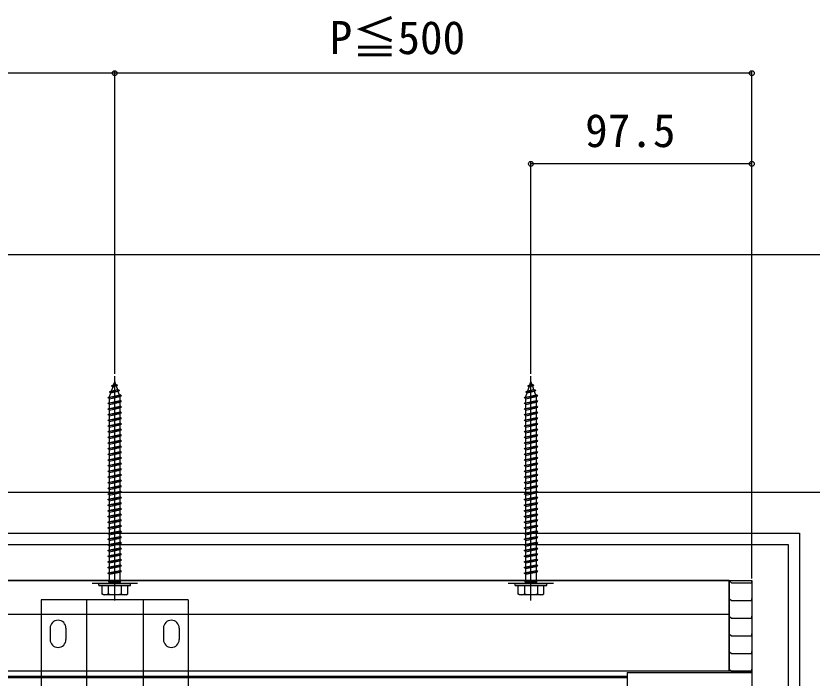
# Model space of a CAD drawing. Units: millimetres, scale not verified. Extents: x -875 to 875, y -1304 to 1297.
# Drawn here: x 314.1 to 665.6, y 658.8 to 951.1 of the extents above; entities that cross this region are included whole.
import ezdxf
from ezdxf.enums import TextEntityAlignment as Align

# ---------------------------------------------------------------- set-up
doc = ezdxf.new("R2010")
doc.units = ezdxf.units.MM
doc.header["$LTSCALE"] = 8
for name, color, linetype in [('0-4_YKK_12', 2, 'Continuous'), ('0-5_YKK_13', 4, 'Continuous'), ('0-7_YKK_D', 6, 'Continuous'), ('0-9_YSS_K', 3, 'Continuous')]:
    doc.layers.add(name, color=color, linetype=linetype)
doc.styles.add('ＭＳ ゴシック', font='')
doc.styles.get('ＭＳ ゴシック').set_extended_font_data('MS Gothic')

msp = doc.modelspace()

# ---------------------------------------------------------------- linework, layer by layer
at = {"layer": '0-4_YKK_12'}
for p, q in [((629, 701.8), (96.5, 701.8)), ((367.75, 700.6), (347.75, 700.6)), ((551.5, 700.6), (531.5, 700.6)), ((629, 701.8), (629, 661.8)), ((325.25, 693.3), (325.25, 151.3)), ((390.25, 693.3), (325.25, 693.3)), ((345.25, 693.3), (345.25, 151.3)), ((370.25, 693.3), (370.25, 151.3)), ((390.25, 693.3), (390.25, 151.3)), ((629, 686.8), (96.5, 686.8)), ((329.25, 680.8), (329.25, 675.8)), ((336.25, 680.8), (336.25, 675.8)), ((379.25, 680.8), (379.25, 675.8)), ((386.25, 680.8), (386.25, 675.8)), ((629, 661.8), (96.798, 661.8)), ((584, 661.3), (584, 304.3))]:
    msp.add_line(p, q, dxfattribs=at)
msp.add_lwpolyline([(584, 661.3), (639, 661.3), (639, 159.3)], dxfattribs=at)
for centre, start, end in [((332.75, 680.8), 0, 180), ((382.75, 680.8), 0, 180), ((332.75, 675.8), 180, 0), ((382.75, 675.8), 180, 0)]:
    msp.add_arc(centre, 3.5, start, end, dxfattribs=at)
at = {"layer": '0-5_YKK_13'}
for p, q in [((357.75, 693.1), (357.75, 792.1)), ((541.5, 693.1), (541.5, 792.1)), ((356.336, 787.798), (357.284, 788.246)), ((356.336, 787.798), (359.047, 788.137)), ((356.336, 787.798), (357.004, 787.434)), ((356.352, 785.539), (357.004, 787.434)), ((357.004, 787.434), (358.39, 787.742)), ((357.284, 788.246), (357.75, 789.6)), ((357.284, 788.246), (358.15, 788.439)), ((357.75, 789.6), (358.15, 788.439)), ((359.047, 788.137), (358.15, 788.439)), ((359.047, 788.137), (358.39, 787.742)), ((358.39, 787.742), (358.949, 786.117)), ((540.086, 787.798), (541.034, 788.246)), ((540.086, 787.798), (542.797, 788.137)), ((540.086, 787.798), (540.754, 787.434)), ((540.102, 785.539), (540.754, 787.434)), ((540.754, 787.434), (542.14, 787.742)), ((541.034, 788.246), (541.5, 789.6)), ((541.034, 788.246), (541.9, 788.439)), ((541.5, 789.6), (541.9, 788.439)), ((542.797, 788.137), (541.9, 788.439)), ((542.797, 788.137), (542.14, 787.742)), ((542.14, 787.742), (542.699, 786.117)), ((355.437, 785.186), (359.872, 785.74)), ((355.437, 785.186), (356.352, 785.539)), ((355.437, 785.186), (356.072, 784.727)), ((355.5, 783.066), (356.072, 784.727)), ((355.5, 782.85), (360, 783.85)), ((356.072, 784.727), (359.189, 785.42)), ((356.352, 785.539), (358.949, 786.117)), ((359.872, 785.74), (358.949, 786.117)), ((359.872, 785.74), (359.189, 785.42)), ((359.189, 785.42), (359.749, 783.794)), ((539.187, 785.186), (543.622, 785.74)), ((539.187, 785.186), (540.102, 785.539)), ((539.187, 785.186), (539.822, 784.727)), ((539.25, 783.066), (539.822, 784.727)), ((539.25, 782.85), (543.75, 783.85)), ((539.822, 784.727), (542.939, 785.42)), ((540.102, 785.539), (542.699, 786.117)), ((543.622, 785.74), (542.699, 786.117)), ((543.622, 785.74), (542.939, 785.42)), ((542.939, 785.42), (543.499, 783.794)), ((354.75, 782.6), (360.75, 783.35)), ((354.75, 780.1), (360.75, 780.85)), ((355.5, 782.85), (355.5, 783.066)), ((355.5, 780.35), (355.5, 782.1)), ((355.5, 780.35), (360, 781.35)), ((359.989, 783.098), (360, 783.066)), ((360, 783.066), (360, 781.35)), ((360, 780.6), (360, 778.85)), ((538.5, 782.6), (544.5, 783.35)), ((538.5, 780.1), (544.5, 780.85)), ((539.25, 782.85), (539.25, 783.066)), ((539.25, 780.35), (539.25, 782.1)), ((539.25, 780.35), (543.75, 781.35)), ((543.739, 783.098), (543.75, 783.066)), ((543.75, 783.066), (543.75, 781.35)), ((543.75, 780.6), (543.75, 778.85)), ((354.75, 777.6), (360.75, 778.35)), ((355.5, 777.85), (355.5, 779.6)), ((355.5, 777.85), (360, 778.85)), ((355.5, 775.35), (355.5, 777.1)), ((360, 778.1), (360, 776.35)), ((538.5, 777.6), (544.5, 778.35)), ((539.25, 777.85), (539.25, 779.6)), ((539.25, 777.85), (543.75, 778.85)), ((539.25, 775.35), (539.25, 777.1)), ((543.75, 778.1), (543.75, 776.35)), ((354.75, 775.1), (360.75, 775.85)), ((354.75, 772.6), (360.75, 773.35)), ((355.5, 775.35), (360, 776.35)), ((355.5, 772.85), (355.5, 774.6)), ((355.5, 772.85), (360, 773.85)), ((360, 775.6), (360, 773.85)), ((538.5, 775.1), (544.5, 775.85)), ((538.5, 772.6), (544.5, 773.35)), ((539.25, 775.35), (543.75, 776.35)), ((539.25, 772.85), (539.25, 774.6)), ((539.25, 772.85), (543.75, 773.85)), ((543.75, 775.6), (543.75, 773.85)), ((354.75, 770.1), (360.75, 770.85)), ((355.5, 770.35), (360, 771.35)), ((360, 773.1), (360, 771.35)), ((360, 770.6), (360, 768.85)), ((538.5, 770.1), (544.5, 770.85)), ((539.25, 770.35), (543.75, 771.35)), ((543.75, 773.1), (543.75, 771.35)), ((543.75, 770.6), (543.75, 768.85)), ((354.75, 767.6), (360.75, 768.35)), ((355.5, 767.85), (355.5, 769.6)), ((355.5, 767.85), (360, 768.85)), ((355.5, 765.35), (360, 766.35)), ((360, 768.1), (360, 766.35)), ((538.5, 767.6), (544.5, 768.35)), ((539.25, 767.85), (539.25, 769.6)), ((539.25, 767.85), (543.75, 768.85)), ((539.25, 765.35), (543.75, 766.35)), ((543.75, 768.1), (543.75, 766.35)), ((354.75, 765.1), (360.75, 765.85)), ((354.75, 762.6), (360.75, 763.35)), ((355.5, 762.85), (355.5, 764.6)), ((355.5, 762.85), (360, 763.85)), ((360, 765.6), (360, 763.85)), ((360, 763.1), (360, 761.35)), ((538.5, 765.1), (544.5, 765.85)), ((538.5, 762.6), (544.5, 763.35)), ((539.25, 762.85), (539.25, 764.6)), ((539.25, 762.85), (543.75, 763.85)), ((543.75, 765.6), (543.75, 763.85)), ((543.75, 763.1), (543.75, 761.35)), ((354.75, 760.1), (360.75, 760.85)), ((355.5, 760.35), (355.5, 762.1)), ((355.5, 760.35), (360, 761.35)), ((355.5, 757.85), (355.5, 759.6)), ((360, 760.6), (360, 758.85)), ((538.5, 760.1), (544.5, 760.85)), ((539.25, 760.35), (539.25, 762.1)), ((539.25, 760.35), (543.75, 761.35)), ((539.25, 757.85), (539.25, 759.6)), ((543.75, 760.6), (543.75, 758.85)), ((354.75, 757.6), (360.75, 758.35)), ((354.75, 755.1), (360.75, 755.85)), ((355.5, 757.85), (360, 758.85)), ((355.5, 755.35), (355.5, 757.1)), ((355.5, 755.35), (360, 756.35)), ((360, 758.1), (360, 756.35)), ((538.5, 757.6), (544.5, 758.35)), ((538.5, 755.1), (544.5, 755.85)), ((539.25, 757.85), (543.75, 758.85)), ((539.25, 755.35), (539.25, 757.1)), ((539.25, 755.35), (543.75, 756.35)), ((543.75, 758.1), (543.75, 756.35)), ((354.75, 752.6), (360.75, 753.35)), ((355.5, 752.85), (355.5, 754.6)), ((355.5, 752.85), (360, 753.85)), ((360, 755.6), (360, 753.85)), ((360, 753.1), (360, 751.35)), ((538.5, 752.6), (544.5, 753.35)), ((539.25, 752.85), (539.25, 754.6)), ((539.25, 752.85), (543.75, 753.85)), ((543.75, 755.6), (543.75, 753.85)), ((543.75, 753.1), (543.75, 751.35)), ((354.75, 750.1), (360.75, 750.85)), ((355.5, 750.35), (355.5, 752.1)), ((355.5, 750.35), (360, 751.35)), ((355.5, 747.85), (355.5, 749.6)), ((355.5, 747.85), (360, 748.85)), ((360, 750.6), (360, 748.85)), ((538.5, 750.1), (544.5, 750.85)), ((539.25, 750.35), (539.25, 752.1)), ((539.25, 750.35), (543.75, 751.35)), ((539.25, 747.85), (539.25, 749.6)), ((539.25, 747.85), (543.75, 748.85)), ((543.75, 750.6), (543.75, 748.85)), ((354.75, 747.6), (360.75, 748.35)), ((354.75, 745.1), (360.75, 745.85)), ((355.5, 745.35), (360, 746.35)), ((360, 748.1), (360, 746.35)), ((360, 745.6), (360, 743.85)), ((538.5, 747.6), (544.5, 748.35)), ((538.5, 745.1), (544.5, 745.85)), ((539.25, 745.35), (543.75, 746.35)), ((543.75, 748.1), (543.75, 746.35)), ((543.75, 745.6), (543.75, 743.85)), ((354.75, 742.6), (360.75, 743.35)), ((355.5, 742.85), (355.5, 744.6)), ((355.5, 742.85), (360, 743.85)), ((360, 743.1), (360, 741.35)), ((538.5, 742.6), (544.5, 743.35)), ((539.25, 742.85), (539.25, 744.6)), ((539.25, 742.85), (543.75, 743.85)), ((543.75, 743.1), (543.75, 741.35)), ((354.75, 740.1), (360.75, 740.85)), ((354.75, 737.6), (360.75, 738.35)), ((355.5, 740.35), (360, 741.35)), ((355.5, 737.85), (355.5, 739.6)), ((355.5, 737.85), (360, 738.85)), ((360, 740.6), (360, 738.85)), ((360, 738.1), (360, 736.35)), ((538.5, 740.1), (544.5, 740.85)), ((538.5, 737.6), (544.5, 738.35)), ((539.25, 740.35), (543.75, 741.35)), ((539.25, 737.85), (539.25, 739.6)), ((539.25, 737.85), (543.75, 738.85)), ((543.75, 740.6), (543.75, 738.85)), ((543.75, 738.1), (543.75, 736.35)), ((354.75, 735.1), (360.75, 735.85)), ((355.5, 735.35), (355.5, 737.1)), ((355.5, 735.35), (360, 736.35)), ((355.5, 732.85), (355.5, 734.6)), ((360, 735.6), (360, 733.85)), ((538.5, 735.1), (544.5, 735.85)), ((539.25, 735.35), (539.25, 737.1)), ((539.25, 735.35), (543.75, 736.35)), ((539.25, 732.85), (539.25, 734.6)), ((543.75, 735.6), (543.75, 733.85)), ((354.75, 732.6), (360.75, 733.35)), ((355.5, 732.85), (360, 733.85)), ((355.5, 730.35), (355.5, 732.1)), ((355.5, 730.35), (360, 731.35)), ((360, 733.1), (360, 731.35)), ((538.5, 732.6), (544.5, 733.35)), ((539.25, 732.85), (543.75, 733.85)), ((539.25, 730.35), (539.25, 732.1)), ((539.25, 730.35), (543.75, 731.35)), ((543.75, 733.1), (543.75, 731.35)), ((354.75, 730.1), (360.75, 730.85)), ((354.75, 727.6), (360.75, 728.35)), ((355.5, 727.85), (355.5, 729.6)), ((355.5, 727.85), (360, 728.85)), ((360, 730.6), (360, 728.85)), ((360, 728.1), (360, 726.35)), ((538.5, 730.1), (544.5, 730.85)), ((538.5, 727.6), (544.5, 728.35)), ((539.25, 727.85), (539.25, 729.6)), ((539.25, 727.85), (543.75, 728.85)), ((543.75, 730.6), (543.75, 728.85)), ((543.75, 728.1), (543.75, 726.35)), ((354.75, 725.1), (360.75, 725.85)), ((355.5, 725.35), (355.5, 727.1)), ((355.5, 725.35), (360, 726.35)), ((355.5, 722.85), (355.5, 724.6)), ((360, 725.6), (360, 723.85)), ((538.5, 725.1), (544.5, 725.85)), ((539.25, 725.35), (539.25, 727.1)), ((539.25, 725.35), (543.75, 726.35)), ((539.25, 722.85), (539.25, 724.6)), ((543.75, 725.6), (543.75, 723.85)), ((354.75, 722.6), (360.75, 723.35)), ((354.75, 720.1), (360.75, 720.85)), ((355.5, 722.85), (360, 723.85)), ((355.5, 720.35), (355.5, 722.1)), ((355.5, 720.35), (360, 721.35)), ((360, 723.1), (360, 721.35)), ((360, 720.6), (360, 718.85)), ((538.5, 722.6), (544.5, 723.35)), ((538.5, 720.1), (544.5, 720.85)), ((539.25, 722.85), (543.75, 723.85)), ((539.25, 720.35), (539.25, 722.1)), ((539.25, 720.35), (543.75, 721.35)), ((543.75, 723.1), (543.75, 721.35)), ((543.75, 720.6), (543.75, 718.85)), ((354.75, 717.6), (360.75, 718.35)), ((355.5, 717.85), (355.5, 719.6)), ((355.5, 717.85), (360, 718.85)), ((355.5, 715.35), (355.5, 717.1)), ((360, 718.1), (360, 716.35)), ((538.5, 717.6), (544.5, 718.35)), ((539.25, 717.85), (539.25, 719.6)), ((539.25, 717.85), (543.75, 718.85)), ((539.25, 715.35), (539.25, 717.1)), ((543.75, 718.1), (543.75, 716.35)), ((354.75, 715.1), (360.75, 715.85)), ((355.5, 715.35), (360, 716.35)), ((355.5, 712.85), (355.5, 714.6)), ((355.5, 712.85), (360, 713.85)), ((360, 715.6), (360, 713.85)), ((538.5, 715.1), (544.5, 715.85)), ((539.25, 715.35), (543.75, 716.35)), ((539.25, 712.85), (539.25, 714.6)), ((539.25, 712.85), (543.75, 713.85)), ((543.75, 715.6), (543.75, 713.85)), ((354.75, 712.6), (360.75, 713.35)), ((354.75, 710.1), (360.75, 710.85)), ((355.5, 710.35), (355.5, 712.1)), ((355.5, 710.35), (360, 711.35)), ((360, 713.1), (360, 711.35)), ((360, 710.6), (360, 708.85)), ((538.5, 712.6), (544.5, 713.35)), ((538.5, 710.1), (544.5, 710.85)), ((539.25, 710.35), (539.25, 712.1)), ((539.25, 710.35), (543.75, 711.35)), ((543.75, 713.1), (543.75, 711.35)), ((543.75, 710.6), (543.75, 708.85)), ((354.75, 707.6), (360.75, 708.35)), ((354.75, 707.6), (355.5, 707.85)), ((355.5, 707.1), (354.75, 707.6)), ((355.5, 707.85), (355.5, 709.6)), ((355.5, 707.85), (360, 708.85)), ((355.5, 707.1), (360, 708.1)), ((355.5, 705.35), (355.5, 707.1)), ((360.75, 708.35), (360, 708.85)), ((360, 708.1), (360.75, 708.35)), ((360, 708.1), (360, 706.35)), ((538.5, 707.6), (544.5, 708.35)), ((538.5, 707.6), (539.25, 707.85)), ((539.25, 707.1), (538.5, 707.6)), ((539.25, 707.85), (539.25, 709.6)), ((539.25, 707.85), (543.75, 708.85)), ((539.25, 707.1), (543.75, 708.1)), ((539.25, 705.35), (539.25, 707.1)), ((544.5, 708.35), (543.75, 708.85)), ((543.75, 708.1), (544.5, 708.35)), ((543.75, 708.1), (543.75, 706.35)), ((354.75, 705.1), (360.75, 705.85)), ((355.5, 705.35), (360, 706.35)), ((355.5, 701.6), (355.5, 704.6)), ((360, 705.6), (360, 701.6)), ((538.5, 705.1), (544.5, 705.85)), ((539.25, 705.35), (543.75, 706.35)), ((539.25, 701.6), (539.25, 704.6)), ((543.75, 705.6), (543.75, 701.6)), ((350.75, 700.6), (364.75, 700.6)), ((350.75, 699.6), (350.75, 700.6)), ((350.75, 699.6), (364.75, 699.6)), ((352, 699.6), (352, 696.031)), ((352, 699.6), (363.5, 699.6)), ((354.863, 699.6), (354.863, 696.047)), ((355.15, 701.6), (360.35, 701.6)), ((355.15, 701.1), (355.15, 701.6)), ((355.15, 701.1), (360.35, 701.1)), ((355.5, 700.6), (355.5, 701.1)), ((360, 700.6), (360, 701.1)), ((360.35, 701.1), (360.35, 701.6)), ((360.637, 699.6), (360.637, 696.047)), ((363.5, 696.031), (363.5, 699.6)), ((364.75, 699.6), (364.75, 700.6)), ((534.5, 700.6), (548.5, 700.6)), ((534.5, 699.6), (534.5, 700.6)), ((534.5, 699.6), (548.5, 699.6)), ((535.75, 699.6), (535.75, 696.031)), ((535.75, 699.6), (547.25, 699.6)), ((538.613, 699.6), (538.613, 696.047)), ((538.9, 701.6), (544.1, 701.6)), ((538.9, 701.1), (538.9, 701.6)), ((538.9, 701.1), (544.1, 701.1)), ((539.25, 700.6), (539.25, 701.1)), ((543.75, 700.6), (543.75, 701.1)), ((544.1, 701.1), (544.1, 701.6)), ((544.387, 699.6), (544.387, 696.047)), ((547.25, 696.031), (547.25, 699.6)), ((548.5, 699.6), (548.5, 700.6)), ((352.75, 695.6), (352, 696.033)), ((362.75, 695.6), (363.5, 696.033)), ((536.5, 695.6), (535.75, 696.033)), ((546.5, 695.6), (547.25, 696.033)), ((362.75, 695.6), (352.75, 695.6)), ((546.5, 695.6), (536.5, 695.6)), ((584, 659.466), (119.5, 659.466)), ((584, 658.966), (119.5, 658.966))]:
    msp.add_line(p, q, dxfattribs=at)
for points in [[(355.5, 782.1), (360, 783.1), (360.75, 783.35), (360, 783.85)], [(539.25, 782.1), (543.75, 783.1), (544.5, 783.35), (543.75, 783.85)], [(355.5, 782.1), (354.75, 782.6), (355.5, 782.85)], [(355.5, 779.6), (354.75, 780.1), (355.5, 780.35)], [(355.5, 779.6), (360, 780.6), (360.75, 780.85), (360, 781.35)], [(539.25, 782.1), (538.5, 782.6), (539.25, 782.85)], [(539.25, 779.6), (538.5, 780.1), (539.25, 780.35)], [(539.25, 779.6), (543.75, 780.6), (544.5, 780.85), (543.75, 781.35)], [(355.5, 777.1), (354.75, 777.6), (355.5, 777.85)], [(355.5, 777.1), (360, 778.1), (360.75, 778.35), (360, 778.85)], [(539.25, 777.1), (538.5, 777.6), (539.25, 777.85)], [(539.25, 777.1), (543.75, 778.1), (544.5, 778.35), (543.75, 778.85)], [(355.5, 774.6), (354.75, 775.1), (355.5, 775.35)], [(355.5, 774.6), (360, 775.6), (360.75, 775.85), (360, 776.35)], [(355.5, 772.1), (360, 773.1), (360.75, 773.35), (360, 773.85)], [(539.25, 774.6), (538.5, 775.1), (539.25, 775.35)], [(539.25, 774.6), (543.75, 775.6), (544.5, 775.85), (543.75, 776.35)], [(539.25, 772.1), (543.75, 773.1), (544.5, 773.35), (543.75, 773.85)], [(355.5, 770.35), (355.5, 772.1), (354.75, 772.6), (355.5, 772.85)], [(355.5, 769.6), (354.75, 770.1), (355.5, 770.35)], [(355.5, 769.6), (360, 770.6), (360.75, 770.85), (360, 771.35)], [(539.25, 770.35), (539.25, 772.1), (538.5, 772.6), (539.25, 772.85)], [(539.25, 769.6), (538.5, 770.1), (539.25, 770.35)], [(539.25, 769.6), (543.75, 770.6), (544.5, 770.85), (543.75, 771.35)], [(355.5, 765.35), (355.5, 767.1), (354.75, 767.6), (355.5, 767.85)], [(355.5, 767.1), (360, 768.1), (360.75, 768.35), (360, 768.85)], [(355.5, 764.6), (360, 765.6), (360.75, 765.85), (360, 766.35)], [(539.25, 765.35), (539.25, 767.1), (538.5, 767.6), (539.25, 767.85)], [(539.25, 767.1), (543.75, 768.1), (544.5, 768.35), (543.75, 768.85)], [(539.25, 764.6), (543.75, 765.6), (544.5, 765.85), (543.75, 766.35)], [(355.5, 764.6), (354.75, 765.1), (355.5, 765.35)], [(355.5, 762.1), (354.75, 762.6), (355.5, 762.85)], [(355.5, 762.1), (360, 763.1), (360.75, 763.35), (360, 763.85)], [(539.25, 764.6), (538.5, 765.1), (539.25, 765.35)], [(539.25, 762.1), (538.5, 762.6), (539.25, 762.85)], [(539.25, 762.1), (543.75, 763.1), (544.5, 763.35), (543.75, 763.85)], [(355.5, 759.6), (354.75, 760.1), (355.5, 760.35)], [(355.5, 759.6), (360, 760.6), (360.75, 760.85), (360, 761.35)], [(539.25, 759.6), (538.5, 760.1), (539.25, 760.35)], [(539.25, 759.6), (543.75, 760.6), (544.5, 760.85), (543.75, 761.35)], [(355.5, 757.1), (354.75, 757.6), (355.5, 757.85)], [(355.5, 757.1), (360, 758.1), (360.75, 758.35), (360, 758.85)], [(355.5, 754.6), (360, 755.6), (360.75, 755.85), (360, 756.35)], [(539.25, 757.1), (538.5, 757.6), (539.25, 757.85)], [(539.25, 757.1), (543.75, 758.1), (544.5, 758.35), (543.75, 758.85)], [(539.25, 754.6), (543.75, 755.6), (544.5, 755.85), (543.75, 756.35)], [(355.5, 754.6), (354.75, 755.1), (355.5, 755.35)], [(355.5, 752.1), (354.75, 752.6), (355.5, 752.85)], [(355.5, 752.1), (360, 753.1), (360.75, 753.35), (360, 753.85)], [(539.25, 754.6), (538.5, 755.1), (539.25, 755.35)], [(539.25, 752.1), (538.5, 752.6), (539.25, 752.85)], [(539.25, 752.1), (543.75, 753.1), (544.5, 753.35), (543.75, 753.85)], [(355.5, 749.6), (354.75, 750.1), (355.5, 750.35)], [(355.5, 749.6), (360, 750.6), (360.75, 750.85), (360, 751.35)], [(355.5, 747.1), (360, 748.1), (360.75, 748.35), (360, 748.85)], [(539.25, 749.6), (538.5, 750.1), (539.25, 750.35)], [(539.25, 749.6), (543.75, 750.6), (544.5, 750.85), (543.75, 751.35)], [(539.25, 747.1), (543.75, 748.1), (544.5, 748.35), (543.75, 748.85)], [(355.5, 745.35), (355.5, 747.1), (354.75, 747.6), (355.5, 747.85)], [(355.5, 744.6), (354.75, 745.1), (355.5, 745.35)], [(355.5, 744.6), (360, 745.6), (360.75, 745.85), (360, 746.35)], [(539.25, 745.35), (539.25, 747.1), (538.5, 747.6), (539.25, 747.85)], [(539.25, 744.6), (538.5, 745.1), (539.25, 745.35)], [(539.25, 744.6), (543.75, 745.6), (544.5, 745.85), (543.75, 746.35)], [(355.5, 740.35), (355.5, 742.1), (354.75, 742.6), (355.5, 742.85)], [(355.5, 742.1), (360, 743.1), (360.75, 743.35), (360, 743.85)], [(539.25, 740.35), (539.25, 742.1), (538.5, 742.6), (539.25, 742.85)], [(539.25, 742.1), (543.75, 743.1), (544.5, 743.35), (543.75, 743.85)], [(355.5, 739.6), (354.75, 740.1), (355.5, 740.35)], [(355.5, 739.6), (360, 740.6), (360.75, 740.85), (360, 741.35)], [(355.5, 737.1), (360, 738.1), (360.75, 738.35), (360, 738.85)], [(539.25, 739.6), (538.5, 740.1), (539.25, 740.35)], [(539.25, 739.6), (543.75, 740.6), (544.5, 740.85), (543.75, 741.35)], [(539.25, 737.1), (543.75, 738.1), (544.5, 738.35), (543.75, 738.85)], [(355.5, 737.1), (354.75, 737.6), (355.5, 737.85)], [(355.5, 734.6), (354.75, 735.1), (355.5, 735.35)], [(355.5, 734.6), (360, 735.6), (360.75, 735.85), (360, 736.35)], [(539.25, 737.1), (538.5, 737.6), (539.25, 737.85)], [(539.25, 734.6), (538.5, 735.1), (539.25, 735.35)], [(539.25, 734.6), (543.75, 735.6), (544.5, 735.85), (543.75, 736.35)], [(355.5, 732.1), (354.75, 732.6), (355.5, 732.85)], [(355.5, 732.1), (360, 733.1), (360.75, 733.35), (360, 733.85)], [(355.5, 729.6), (360, 730.6), (360.75, 730.85), (360, 731.35)], [(539.25, 732.1), (538.5, 732.6), (539.25, 732.85)], [(539.25, 732.1), (543.75, 733.1), (544.5, 733.35), (543.75, 733.85)], [(539.25, 729.6), (543.75, 730.6), (544.5, 730.85), (543.75, 731.35)], [(355.5, 729.6), (354.75, 730.1), (355.5, 730.35)], [(355.5, 727.1), (354.75, 727.6), (355.5, 727.85)], [(355.5, 727.1), (360, 728.1), (360.75, 728.35), (360, 728.85)], [(539.25, 729.6), (538.5, 730.1), (539.25, 730.35)], [(539.25, 727.1), (538.5, 727.6), (539.25, 727.85)], [(539.25, 727.1), (543.75, 728.1), (544.5, 728.35), (543.75, 728.85)], [(355.5, 724.6), (354.75, 725.1), (355.5, 725.35)], [(355.5, 724.6), (360, 725.6), (360.75, 725.85), (360, 726.35)], [(539.25, 724.6), (538.5, 725.1), (539.25, 725.35)], [(539.25, 724.6), (543.75, 725.6), (544.5, 725.85), (543.75, 726.35)], [(355.5, 722.1), (354.75, 722.6), (355.5, 722.85)], [(355.5, 722.1), (360, 723.1), (360.75, 723.35), (360, 723.85)], [(355.5, 719.6), (360, 720.6), (360.75, 720.85), (360, 721.35)], [(539.25, 722.1), (538.5, 722.6), (539.25, 722.85)], [(539.25, 722.1), (543.75, 723.1), (544.5, 723.35), (543.75, 723.85)], [(539.25, 719.6), (543.75, 720.6), (544.5, 720.85), (543.75, 721.35)], [(355.5, 719.6), (354.75, 720.1), (355.5, 720.35)], [(355.5, 717.1), (354.75, 717.6), (355.5, 717.85)], [(355.5, 717.1), (360, 718.1), (360.75, 718.35), (360, 718.85)], [(539.25, 719.6), (538.5, 720.1), (539.25, 720.35)], [(539.25, 717.1), (538.5, 717.6), (539.25, 717.85)], [(539.25, 717.1), (543.75, 718.1), (544.5, 718.35), (543.75, 718.85)], [(355.5, 714.6), (354.75, 715.1), (355.5, 715.35)], [(355.5, 714.6), (360, 715.6), (360.75, 715.85), (360, 716.35)], [(355.5, 712.1), (360, 713.1), (360.75, 713.35), (360, 713.85)], [(539.25, 714.6), (538.5, 715.1), (539.25, 715.35)], [(539.25, 714.6), (543.75, 715.6), (544.5, 715.85), (543.75, 716.35)], [(539.25, 712.1), (543.75, 713.1), (544.5, 713.35), (543.75, 713.85)], [(355.5, 712.1), (354.75, 712.6), (355.5, 712.85)], [(355.5, 709.6), (354.75, 710.1), (355.5, 710.35)], [(355.5, 709.6), (360, 710.6), (360.75, 710.85), (360, 711.35)], [(539.25, 712.1), (538.5, 712.6), (539.25, 712.85)], [(539.25, 709.6), (538.5, 710.1), (539.25, 710.35)], [(539.25, 709.6), (543.75, 710.6), (544.5, 710.85), (543.75, 711.35)], [(355.5, 704.6), (354.75, 705.1), (355.5, 705.35)], [(355.5, 704.6), (360, 705.6), (360.75, 705.85), (360, 706.35)], [(539.25, 704.6), (538.5, 705.1), (539.25, 705.35)], [(539.25, 704.6), (543.75, 705.6), (544.5, 705.85), (543.75, 706.35)], [(629, 701.8), (630, 700.8), (639, 700.8), (639, 701.8)], [(629, 694), (630, 693), (639, 693), (639, 694)], [(629, 686.2), (630, 685.2), (639, 685.2), (639, 686.2)], [(629, 678.4), (630, 677.4), (639, 677.4), (639, 678.4)], [(629, 670.6), (630, 669.6), (639, 669.6), (639, 670.6)], [(629, 662.8), (630, 661.8), (639, 661.8), (639, 662.8)]]:
    msp.add_lwpolyline(points, dxfattribs=at)
msp.add_lwpolyline([(639, 661.8), (629, 661.8), (629, 701.8), (639, 701.8)], close=True, dxfattribs=at)
for centre, radius, start, end in [((353.42, 698.156), 2.556, 236.25178, 304.38425), ((357.75, 705.153), 9.553, 252.41205, 287.58795), ((362.08, 698.156), 2.556, 235.61575, 303.74822), ((537.17, 698.156), 2.556, 236.25178, 304.38425), ((541.5, 705.153), 9.553, 252.41205, 287.58795), ((545.83, 698.156), 2.556, 235.61575, 303.74822)]:
    msp.add_arc(centre, radius, start, end, dxfattribs=at)
at = {"layer": '0-7_YKK_D'}
for p, q in [((357.75, 925.8), (49, 925.8)), ((357.75, 793.1), (357.75, 926.8)), ((357.75, 793.1), (357.75, 926.8)), ((639, 925.8), (357.75, 925.8)), ((639, 702.8), (639, 926.8)), ((541.5, 793.1), (541.5, 886.8)), ((639, 885.8), (541.5, 885.8)), ((639, 702.8), (639, 886.8))]:
    msp.add_line(p, q, dxfattribs=at)
for centre in [(357.75, 925.8), (357.75, 925.8), (639, 925.8), (541.5, 885.8), (639, 885.8)]:
    msp.add_circle(centre, 1.075, dxfattribs=at)
at = {"layer": '0-9_YSS_K'}
for points in [[(-151, 845.8), (783, 845.8), (783, -88.2)], [(-151, 740.8), (678, 740.8), (678, -88.2)], [(-151, 722.8), (660, 722.8), (660, -88.2)], [(-151, 717.8), (655, 717.8), (655, -88.2)], [(-151, 701.8), (639, 701.8), (639, -88.2)]]:
    msp.add_lwpolyline(points, dxfattribs=at)

# ---------------------------------------------------------------- texts
at = {"layer": '0-7_YKK_D', "style": 'ＭＳ ゴシック'}
for s, p in [('P≦500', (452.636, 929.823)), ('97.5', (565.42, 888.8))]:
    msp.add_text(s, height=14.66, dxfattribs=at).set_placement(p, align=Align.BOTTOM_LEFT)

doc.saveas('drawing.dxf')
